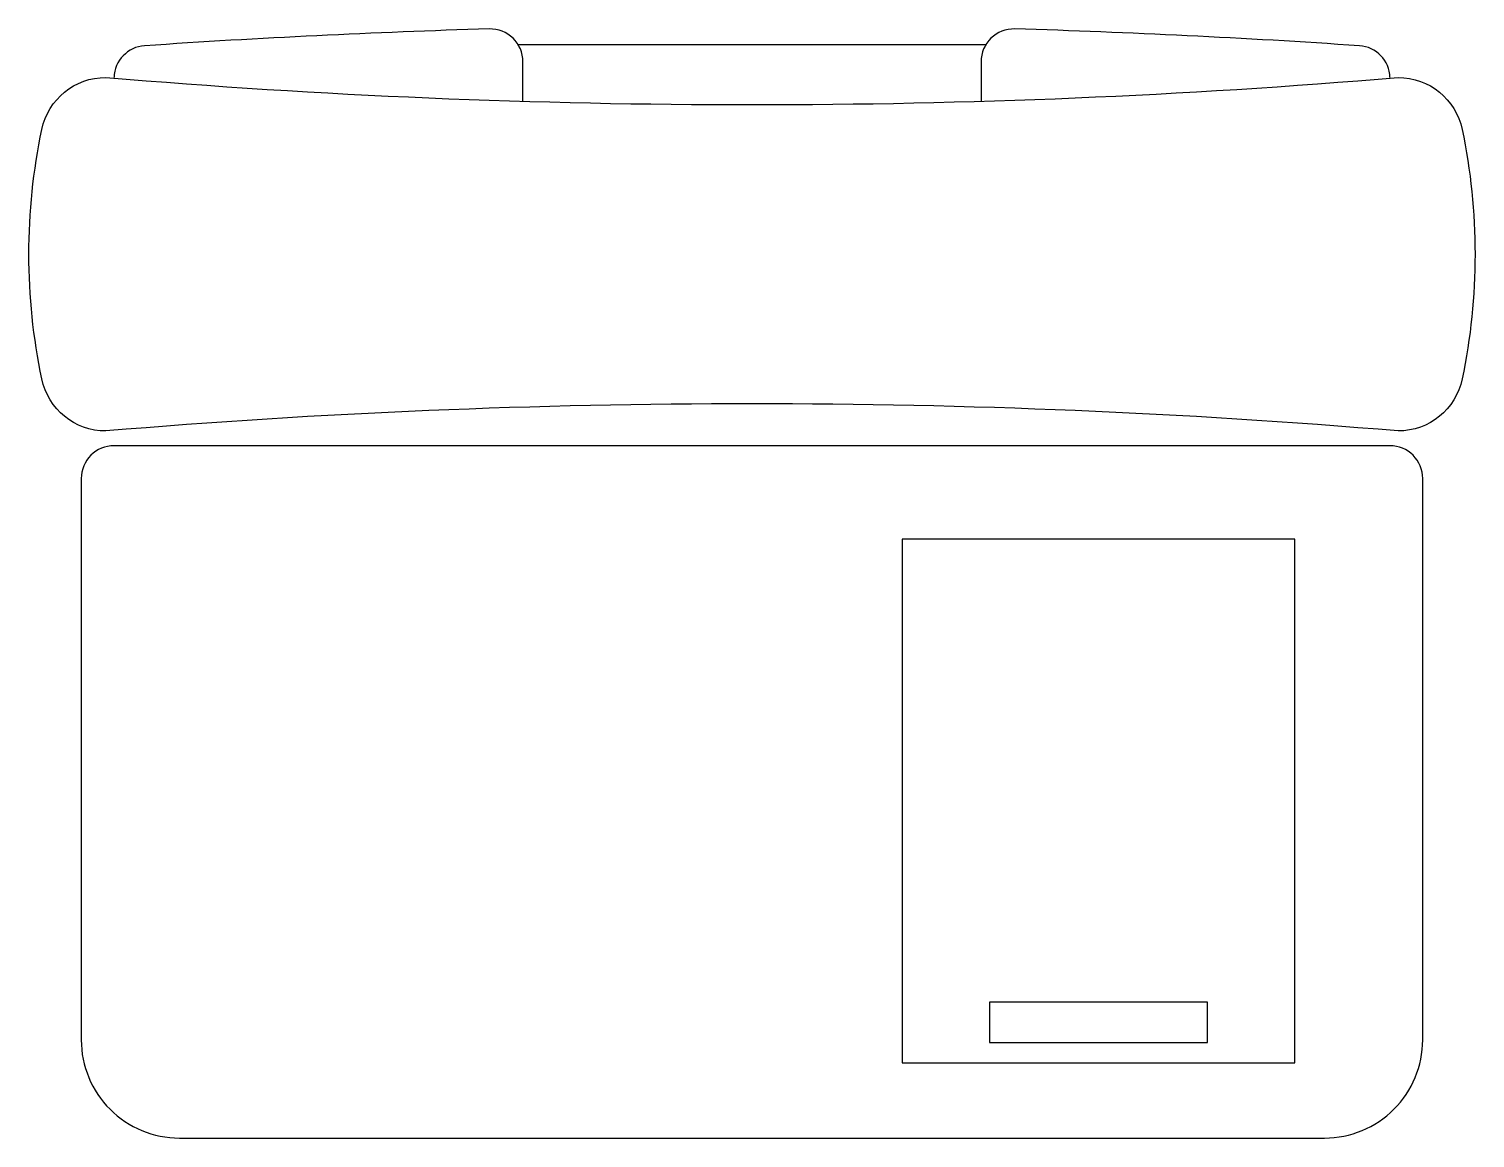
# Model space of a CAD drawing. Extents: x 17.305 to 17.526, y 28.175 to 28.344.
import ezdxf

# ---------------------------------------------------------------- set-up
doc = ezdxf.new("R2010")
doc.units = 0
doc.header["$MEASUREMENT"] = 0
doc.layers.add('E-ESCRITORIO', color=1, linetype='CONTINUOUS')

msp = doc.modelspace()

# ---------------------------------------------------------------- linework, layer by layer
at = {"layer": 'E-ESCRITORIO'}
msp.add_line((17.45077, 28.34155), (17.37933, 28.34155), dxfattribs=at)
for points in [[(17.38005, 28.33293), (17.38005, 28.33897, 0.422853), (17.37491, 28.34397, 0.009657), (17.32223, 28.3414, 0.386883), (17.31756, 28.33656)], [(17.51255, 28.33656, 0.386883), (17.50788, 28.3414, 0.009657), (17.4552, 28.34397, 0.422853), (17.45005, 28.33897), (17.45005, 28.33293)]]:
    msp.add_lwpolyline(points, format="xyb", dxfattribs=at)
for points in [[(17.30652, 28.32861, -0.355097), (17.31631, 28.33656, 0.042044), (17.5138, 28.33656, -0.355097), (17.52358, 28.32861, -0.103348), (17.52358, 28.29052, -0.355097), (17.5138, 28.28256, 0.042044), (17.31631, 28.28256, -0.355097), (17.30652, 28.29052, -0.103348)], [(17.31755, 28.28031, 0.414214), (17.31255, 28.27531), (17.31255, 28.18956, 0.414214), (17.32755, 28.17456), (17.50255, 28.17456, 0.414214), (17.51755, 28.18956), (17.51755, 28.27531, 0.414214), (17.51255, 28.28031)]]:
    msp.add_lwpolyline(points, format="xyb", close=True, dxfattribs=at)
for points in [[(17.49799, 28.18603), (17.49799, 28.26603), (17.43799, 28.26603), (17.43799, 28.18603)], [(17.48465, 28.18914), (17.48465, 28.19533), (17.45133, 28.19533), (17.45133, 28.18914)]]:
    msp.add_lwpolyline(points, close=True, dxfattribs=at)

doc.saveas('drawing.dxf')
